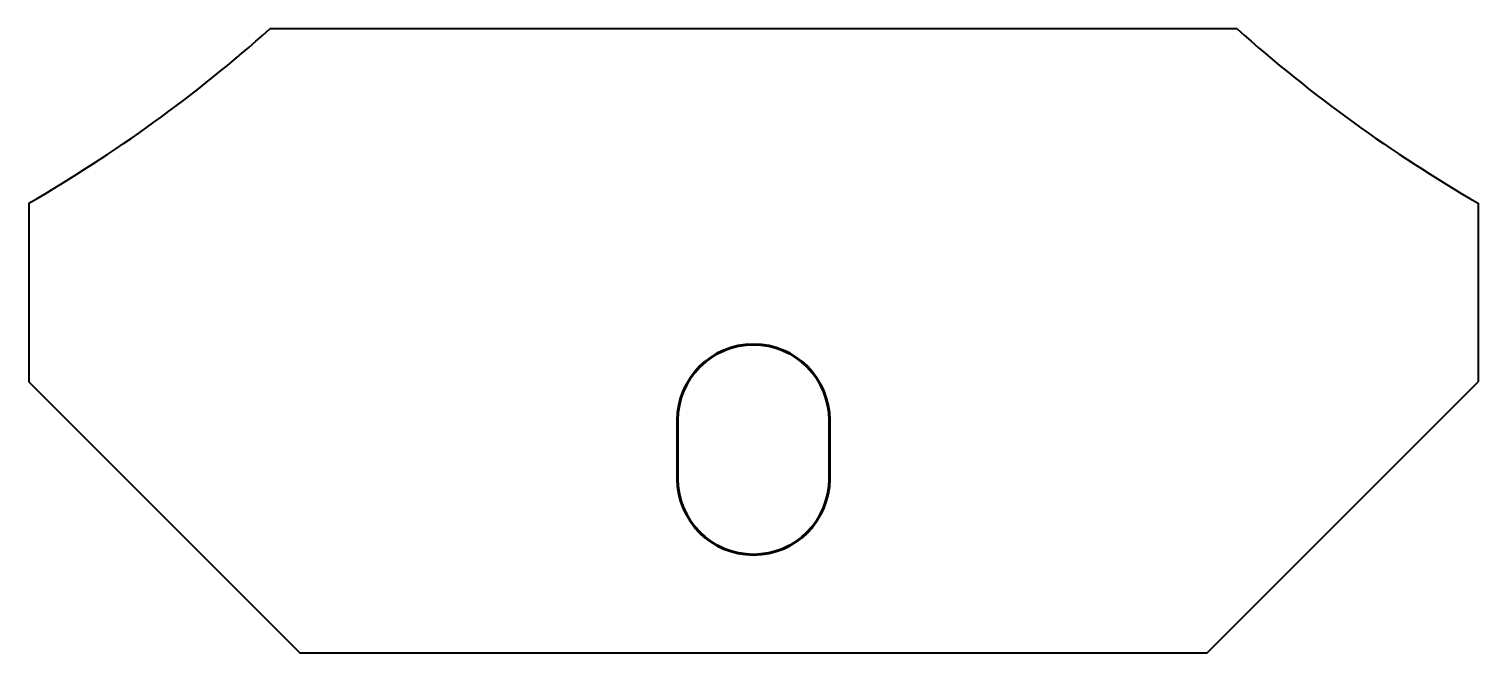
# Model space of a CAD drawing. Header units: millimetres. Extents: x 1330 to 1597, y 0 to 115.
import ezdxf

# ---------------------------------------------------------------- set-up
doc = ezdxf.new("R2010")
doc.units = ezdxf.units.MM
doc.linetypes.add('K5LT32768', pattern=[0])
doc.linetypes.add('K5LT_BASIC', pattern=[0])
doc.layers.add('Системный слой', color=7, linetype='Continuous')

msp = doc.modelspace()

# ---------------------------------------------------------------- linework, layer by layer
at = {"color": 7, "linetype": 'K5LT32768', "lineweight": 40}
for p, q in [((1434, 115), (1374.39, 115)), ((1451.59, 115), (1434, 115)), ((1475.59, 115), (1451.59, 115)), ((1493.19, 115), (1475.59, 115)), ((1552.79, 115), (1493.19, 115)), ((1330, 82.91), (1330, 50)), ((1597.19, 82.91), (1597.19, 50)), ((1330, 50), (1380, 0)), ((1547.19, 0), (1597.19, 50)), ((1434, 0), (1380, 0)), ((1451.59, 0), (1434, 0)), ((1475.59, 0), (1451.59, 0)), ((1493.19, 0), (1475.59, 0)), ((1547.19, 0), (1493.19, 0))]:
    msp.add_line(p, q, dxfattribs=at)
for centre, start, end in [((1196, 315), 300, 311.7318), ((1731.19, 315), 228.2682, 240)]:
    msp.add_arc(centre, 268, start, end, dxfattribs=at)
at = {"layer": 'Системный слой', "color": 150, "linetype": 'K5LT_BASIC', "lineweight": 60}
for p, q in [((1449.59, 42.88), (1449.59, 32.12)), ((1477.59, 42.88), (1477.59, 32.12))]:
    msp.add_line(p, q, dxfattribs=at)
for centre, start, end in [((1463.59, 42.88), 0, 180), ((1463.59, 32.12), 180, 0)]:
    msp.add_arc(centre, 14, start, end, dxfattribs=at)

doc.saveas('drawing.dxf')
